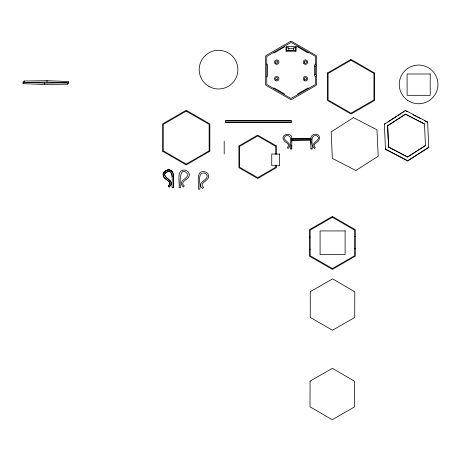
<?xml version="1.0" encoding="UTF-8"?>
<svg xmlns="http://www.w3.org/2000/svg" width="461" height="461" viewBox="0 0 461 461"><rect width="100%" height="100%" fill="white"/><g stroke="black" fill="none" stroke-linecap="round" stroke-linejoin="round"><path stroke-width="0.69" d="M172.201 187.673C171.233 182.712 173.906 176.027 170.259 171.728M310.887 141.994C308.207 131.339 323.184 132.405 318.637 140.651A7.912 7.912 0 0 1 318.384 140.91C317.087 142.61 312.593 144.218 314.558 146.713A5.791 5.791 0 0 0 314.972 147.18L315.405 147.589L314.598 148.494C309.757 144.65 316.482 141.758 318.424 138.79A1.792 1.792 0 0 0 318.43 137.453L317.237 136.07A4.587 4.587 0 0 0 315.969 135.465C309.446 135.188 313.082 145.255 312.183 149.099L310.973 149.099L310.973 148.684M173.584 179.784L173.371 175.088L172.558 172.241M291.767 139.55C293.288 130.878 278.974 134.191 284.068 140.651A7.912 7.912 0 0 0 284.316 140.91C285.601 142.605 290.096 144.201 288.16 146.69A5.791 5.791 0 0 1 287.727 147.18L287.301 147.589L288.102 148.494C292.948 144.65 286.223 141.758 284.281 138.79A1.792 1.792 0 0 1 284.276 137.453L285.468 136.07A4.587 4.587 0 0 1 286.736 135.465C293.259 135.188 289.617 145.255 290.522 149.099L291.732 149.099L291.732 148.58M225.625 122.251L291.248 122.177L225.625 122.251L225.625 120.788L291.248 120.713L291.248 122.177M225.625 120.788L291.248 120.713M291.732 148.684L291.744 146.955M173.682 180.142L173.682 180.487M173.578 180.476L173.636 187.662L173.578 176.062L173.117 173.382L172.31 171.809M291.819 142.461L291.79 139.977M23.05 83.648L23.067 82.219L24.254 81.009L47.034 80.675L68.631 81.551L68.614 82.986L67.427 84.196L44.648 84.53L23.05 83.648L24.237 82.438L24.254 81.009M44.648 84.53L44.659 83.095L23.067 82.219M68.614 82.986L47.022 82.104L47.034 80.675M67.427 84.196L67.444 82.767L44.659 83.095M291.75 146.765L291.767 145.365M291.744 147.053L291.75 146.673M291.807 143.192L291.813 142.898M291.767 145.422L291.773 145.036M291.801 143.63L291.773 145.088M384.341 123.934L385.488 149.393L407.703 160.993L428.759 147.485L427.618 122.027L405.403 110.427L384.33 124.286L385.534 123.513M385.488 149.393L385.5 149.041L407.72 160.641L428.776 147.134L428.759 147.485M387.62 125.761L405.565 114.121L424.489 124.003L425.468 145.526L407.536 157.028L388.611 147.145L387.62 125.761L405.565 114.121M388.611 147.145L387.626 125.623M405.386 110.778L405.403 110.427M407.536 157.028L425.468 145.526M407.703 160.993L407.72 160.641M424.489 124.003L405.559 114.259M427.618 122.027L427.601 122.378L424.431 120.719M310.916 140.017L310.887 141.792M310.921 139.908L291.796 140.167L310.916 139.971L311.014 138.686L291.709 138.894M238.896 146.27L238.925 167.268A0.686 0.686 0 0 0 239.138 167.821L257.359 178.274A0.686 0.686 0 0 0 257.941 178.367L276.11 167.816A0.686 0.686 0 0 0 276.479 167.355L276.462 165.038M209.841 150.983L209.853 124.355A0.686 0.686 0 0 0 209.64 123.802L186.567 110.496A0.686 0.686 0 0 0 185.985 110.404L162.923 123.732A0.686 0.686 0 0 0 162.549 124.193L162.56 150.828A0.686 0.686 0 0 0 162.773 151.381M169.982 183.657L169.527 182.331M284.489 46.106L284.23 47.085L274.301 52.819L273.321 52.554M297.679 94.753L297.944 93.773L307.873 88.039L308.853 88.305M169.763 182.758L169.867 183.709L169.302 184.803A6.863 6.863 0 0 1 168.778 185.414L168.271 185.904L169.233 186.964L171.158 184.394L171.14 182.331C169.74 179.041 164.929 178.153 164.479 174.419L165.562 172.61L168.617 171.354M169.233 186.964L171.262 184.406L171.244 182.343C169.844 179.047 165.032 178.165 164.583 174.431L164.946 173.451L166.588 171.976M163.425 173.278L163.131 174.684L163.425 176.125M169.867 184.037L169.366 184.867A6.863 6.863 0 0 1 168.882 185.42L168.271 185.904M163.499 173.111L163.851 172.512M163.782 172.454L165.026 171.29M164.087 172.201L163.05 174.316L163.632 176.551M163.983 172.189L164.416 171.832M266.723 76.878L267.438 76.163L267.438 64.696L266.723 63.981M315.445 64.125L314.373 65.197L314.373 75.662L315.445 76.733M314.373 66.275L315.445 66.275L316.523 65.197M164.352 171.78L165.338 171.06M185.967 179.657L187.829 178.044A9.376 9.376 0 0 0 188.123 177.733C191.286 174.857 188.226 170.288 184.498 170.017C175.71 169.821 180.147 182.954 179.041 187.748L180.476 187.748C179.784 183.063 179.341 163.845 188.007 174.454C187.581 178.188 182.775 179.11 181.404 182.412L181.398 184.469L183.34 187.033L184.296 185.962L183.783 185.478A6.863 6.863 0 0 1 183.294 184.924C181.398 183.357 184.083 180.96 185.841 179.755M205.312 181.087L207.173 179.479A9.376 9.376 0 0 0 207.467 179.168C210.464 176.465 207.882 172.08 204.332 171.544C195.038 170.472 199.429 184.44 198.391 189.183L199.82 189.183C201.065 184.999 196.432 172.23 204.309 173.019A5.434 5.434 0 0 1 205.813 173.739C212.233 179.243 194.208 182.389 202.69 188.463L203.641 187.397L203.128 186.907A6.863 6.863 0 0 1 202.638 186.353C200.725 184.677 203.503 182.395 205.185 181.19M164.992 171.227L166.427 170.455M165.326 170.991L165.695 170.835M387.937 121.969L396.961 116.184M398.166 115.411L400.574 113.867M401.779 113.095L404.182 111.55M327.725 72.861L350.792 59.555M165.954 170.622L167.141 170.19M186.428 164.756L209.496 151.45A0.686 0.686 0 0 0 209.864 150.989M166.421 170.403L168.063 169.971M167.337 170.132L167.671 170.046M308.853 52.554L307.873 52.819L297.944 47.085L297.679 46.106M273.321 88.305L274.301 88.039L284.23 93.773L284.489 94.753M167.666 170.011L168.161 169.959M167.504 171.532L169.55 171.411M168.058 169.948L169.533 169.953M168.156 169.936L169.239 169.925M24.237 82.438L47.022 82.104M172.103 187.662L173.636 187.662M291.536 138.824L311.308 138.744L311.313 139.084M286.033 47.644L286.754 47.644M295.42 47.644L296.135 47.644M286.754 50.508L295.42 50.508M314.373 74.584L315.445 74.584L316.523 75.662M354.59 236.47L355.31 236.47M309.452 237.19L310.167 237.19M354.59 248.652L355.31 248.652M309.452 249.372L310.167 249.372M169.239 169.919L170.939 170.466M169.527 169.959L170.144 170.086M169.446 171.406L170.357 171.74M170.495 170.242L170.956 170.426M406.02 111.113L407.293 111.775M413.004 114.754L416.179 116.414M417.447 117.077L420.622 118.731M388.617 147.007L407.541 156.89M171.129 170.53L171.648 170.916L171.21 170.582M276.197 145.814L257.993 135.344A0.686 0.686 0 0 0 257.405 135.252L239.242 145.803A0.686 0.686 0 0 0 238.873 146.264M374.424 72.947L351.368 59.619A0.686 0.686 0 0 0 350.786 59.532M162.791 151.364L185.852 164.686A0.686 0.686 0 0 0 186.434 164.779M167.285 180.107L166.427 179.508M166.53 179.519L165.92 179.104M167.262 180.165L168.553 181.161M166.404 179.421L165.557 178.805M167.406 180.274L167.81 180.528M167.769 180.568L168.449 181.064M165.897 179.012L165.39 178.661M164.836 178.165L165.545 178.718M165.487 178.672L164.686 178.009A9.376 9.376 0 0 1 164.387 177.698L164.329 177.635M171.578 170.939L172.126 171.423M171.619 170.973L172.362 171.74M168.611 181.3L168.916 181.501M168.766 181.444L169.354 181.974M164.836 178.073L164.784 178.021A9.376 9.376 0 0 1 164.491 177.71L164.358 177.669M168.812 181.49L169.233 181.836M164.462 177.681L164.07 177.329M168.374 185.91L169.331 186.976M164.341 177.548L164.024 177.278M169.175 181.876L169.469 182.118M169.291 182.014L169.832 182.683M164.128 177.289L163.597 176.655M164.087 177.231L163.465 176.419M172.086 171.492L172.616 172.16M171.014 172.328L171.515 173.169M171.872 174.27L172.172 176.73M291.721 138.968L291.767 139.625M291.79 140.011L291.819 141.21M310.927 144.858L310.904 143.717M310.927 144.771L310.962 146.955M310.91 143.809L310.893 142.824M310.893 143.048L310.893 142.68M310.893 142.754L310.887 142.126M310.962 147.428L310.968 148.056M310.887 142.259L310.887 141.925M310.968 148.16L310.973 148.58M276.439 154.256L276.427 146.35A0.686 0.686 0 0 0 276.208 145.797M275.724 154.256L275.707 146.35L257.636 135.96L239.599 146.419L239.639 167.268L257.716 177.658L275.747 167.199L275.747 165.038M315.445 65.099L315.341 56.317L291.179 42.366L266.735 56.478L266.769 84.467L290.995 98.493L315.341 84.542L315.445 76.353M315.445 66.275L315.445 74.584M295.42 51.229L295.42 47.356L293.951 47.356L293.951 48.434L288.217 48.434L288.217 47.356L286.754 47.356L286.754 51.229M293.38 48.215L293.38 50.364L288.793 50.364L288.793 48.215M224.184 141.175L224.184 154.072M327.725 72.861A0.686 0.686 0 0 0 327.35 73.316L327.362 99.956A0.686 0.686 0 0 0 327.575 100.504L350.654 113.815A0.686 0.686 0 0 0 351.236 113.907L374.297 100.579A0.686 0.686 0 0 0 374.666 100.118L374.655 73.478A0.686 0.686 0 0 0 374.441 72.93M310.074 381.126L310.011 406.821L332.225 419.723L354.503 406.919L354.567 381.235L332.352 368.339L310.074 381.138M310.299 291.669L310.236 317.364L332.45 330.26L354.722 317.462L354.786 291.778L332.577 278.882L310.299 291.68M353.443 117.63L331.136 131.921L332.358 158.371L355.88 170.535L378.187 156.244L376.96 129.795L353.443 117.63M290.367 41.473L266.366 55.332A1.435 1.435 0 0 0 265.651 56.57L265.651 84.288A1.435 1.435 0 0 0 266.366 85.527L290.367 99.386A1.435 1.435 0 0 0 291.801 99.386L315.808 85.527A1.435 1.435 0 0 0 316.523 84.288L316.523 56.57A1.435 1.435 0 0 0 315.808 55.332L291.801 41.473A1.435 1.435 0 0 0 290.367 41.473M186.209 111.113L163.28 124.355L163.28 150.828L186.209 164.07L209.138 150.828L209.138 124.355L186.209 111.113M351.011 60.241L328.082 73.478L328.082 99.956L351.011 113.193L373.94 99.956L373.94 73.478L351.011 60.241M332.381 216.445L309.452 229.682L309.452 256.16L332.381 269.397L355.31 256.16L355.31 229.682L332.381 216.445M332.381 217.275L310.167 230.097L310.167 255.746L332.381 268.567L354.59 255.746L354.59 230.097L332.381 217.275M296.135 46.642L286.033 46.642L286.033 51.229L296.135 51.229L296.135 46.642M430.217 73.996L407.109 73.996L407.109 95.323L430.217 95.323L430.217 73.996M279.631 154.037L271.748 154.037L271.748 165.73L279.631 165.73L279.631 154.037M345.11 230.926L320.084 230.926L320.084 254.541L345.11 254.541L345.11 230.926M208.873 86.386A19.345 19.345 0 0 0 237.893 69.628A19.345 19.345 0 0 0 208.873 52.877A19.345 19.345 0 0 0 208.873 86.386M304.358 80.658A2.219 2.219 0 0 0 307.689 78.733A2.219 2.219 0 0 0 304.358 76.808A2.219 2.219 0 0 0 304.358 80.658M275.592 80.658A2.219 2.219 0 0 0 278.928 78.733A2.219 2.219 0 0 0 275.592 76.808A2.219 2.219 0 0 0 275.592 80.658M303.983 63.774A2.219 2.219 0 0 0 307.643 62.587A2.219 2.219 0 0 0 304.779 60.011A2.219 2.219 0 0 0 303.983 63.774M275.217 63.779A2.219 2.219 0 0 0 278.876 62.587A2.219 2.219 0 0 0 276.018 60.016A2.219 2.219 0 0 0 275.217 63.779M304.894 79.724A1.147 1.147 0 0 0 306.617 78.733A1.147 1.147 0 0 0 304.894 77.742A1.147 1.147 0 0 0 304.894 79.724M276.133 79.73A1.147 1.147 0 0 0 277.85 78.733A1.147 1.147 0 0 0 276.133 77.742A1.147 1.147 0 0 0 276.133 79.73M304.658 62.938A1.147 1.147 0 0 0 306.577 62.419A1.147 1.147 0 0 0 305.17 61.019A1.147 1.147 0 0 0 304.658 62.938M275.891 62.938A1.147 1.147 0 0 0 277.81 62.425A1.147 1.147 0 0 0 276.404 61.019A1.147 1.147 0 0 0 275.891 62.938M407.466 100.221A19.345 19.345 0 0 0 437.869 86.144A19.345 19.345 0 0 0 410.474 66.851A19.345 19.345 0 0 0 407.466 100.221"/></g></svg>
